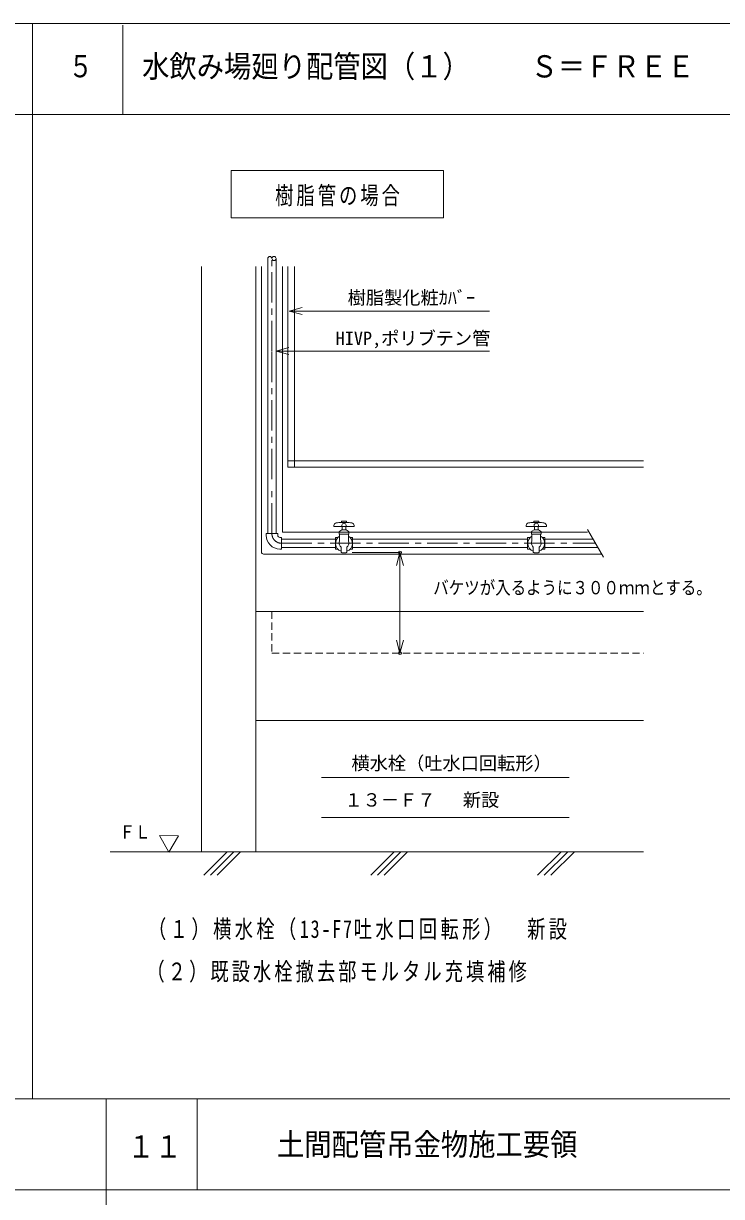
# Model space of a CAD drawing. Units: millimetres on the paper, enlarged 30 times, with parts at other scales. Extents: x -12081 to 11949, y -8439 to 8181.
# Drawn here: x 4919 to 8370, y 2382 to 8181 of the extents above; entities that cross this region are included whole.
import ezdxf
from ezdxf.enums import TextEntityAlignment as Align

# ---------------------------------------------------------------- set-up
doc = ezdxf.new("R2010")
doc.units = ezdxf.units.MM
doc.header["$LTSCALE"] = 30
doc.header["$PDMODE"] = 32
doc.header["$PDSIZE"] = 15
doc.linetypes.add('CHAIN1', pattern=[8, 5, -1, 1, -1])
doc.linetypes.add('DASHED1', pattern=[1.8, 1.2, -0.6])
for name, color, linetype, lineweight in [('2-0', 7, 'Continuous', 9), ('2-3', 3, 'Continuous', 9), ('E-0', 7, 'Continuous', 9), ('F-2', 5, 'Continuous', 9)]:
    doc.layers.add(name, color=color, linetype=linetype, lineweight=lineweight)
doc.layers.add('2-2', color=7, linetype='Continuous')
doc.styles.add('ＭＳ ゴシック', font='')
doc.styles.get('ＭＳ ゴシック').set_extended_font_data('MS Gothic')

msp = doc.modelspace()

# ---------------------------------------------------------------- linework, layer by layer
at = {"layer": '2-0'}
for p, q in [((4962.98, 2865.73), (4962.98, 8180.6)), ((5410.06, 7731.96), (5410.06, 8172.87)), ((5945.06, 7453.08), (5945.06, 7220.25)), ((6995.62, 7453.08), (5945.06, 7453.08)), ((5945.06, 7220.25), (6995.62, 7220.25)), ((6231.97, 6758.67), (6295.72, 6775.76)), ((6231.97, 6758.67), (6295.72, 6741.59)), ((6167.41, 6561.05), (6231.16, 6578.14)), ((6167.41, 6561.05), (6231.16, 6543.97))]:
    msp.add_line(p, q, dxfattribs=at)
at = {"layer": '2-0', "color": 3}
for p, q in [((6094.54, 6979.13), (6094.54, 5571.62)), ((6199.09, 6979.13), (6199.09, 5665.95)), ((6199.09, 5665.95), (7707.15, 5665.95)), ((7777.42, 5557.6), (6105.82, 5557.6))]:
    msp.add_line(p, q, dxfattribs=at)
at = {"layer": '2-0', "color": 4}
for p, q in [((6779.83, 5565.03), (6762.75, 5501.28)), ((6779.83, 5565.03), (6796.91, 5501.28)), ((6779.83, 5068.13), (6762.75, 5131.88)), ((6779.83, 5068.13), (6796.91, 5131.88))]:
    msp.add_line(p, q, dxfattribs=at)
at = {"layer": '2-0'}
msp.add_lwpolyline([(5684.72, 4165.07), (5590.96, 4166.62), (5636.5, 4084.65)], close=True, dxfattribs=at)
at = {"layer": '2-3'}
for p, q in [((6126.22, 7018.73), (6126.22, 6513.53)), ((6167.4, 7018.73), (6167.4, 6513.53)), ((6126.22, 6513.53), (6126.22, 5888.39)), ((6167.4, 6513.53), (6167.4, 5888.39)), ((6126.22, 5888.39), (6126.22, 5658.71)), ((6167.4, 5888.39), (6167.4, 5658.71)), ((6453.02, 5693.33), (6453.28, 5699.26)), ((6453.02, 5693.33), (6494.14, 5693.33)), ((6488.69, 5714.21), (6517.74, 5714.21)), ((6490.51, 5718.75), (6492.77, 5719.8)), ((6490.51, 5718.75), (6490.51, 5714.21)), ((6490.51, 5714.21), (6515.92, 5714.21)), ((6491.9, 5693.33), (6492.34, 5700.22)), ((6494.14, 5693.33), (6494.14, 5678.36)), ((6512.29, 5693.33), (6512.29, 5678.36)), ((6513.65, 5719.8), (6515.92, 5718.75)), ((6514.54, 5693.33), (6514.08, 5700.22)), ((6515.92, 5718.75), (6515.92, 5714.21)), ((6553.41, 5693.33), (6553.15, 5699.26)), ((7403.42, 5693.33), (7403.68, 5699.26)), ((7403.42, 5693.33), (7444.54, 5693.33)), ((7439.09, 5714.21), (7468.14, 5714.21)), ((7440.91, 5718.75), (7443.17, 5719.8)), ((7440.91, 5718.75), (7440.91, 5714.21)), ((7440.91, 5714.21), (7466.32, 5714.21)), ((7442.3, 5693.33), (7442.74, 5700.22)), ((7444.54, 5693.33), (7444.54, 5678.36)), ((7462.69, 5693.33), (7462.69, 5678.36)), ((7464.05, 5719.8), (7466.32, 5718.75)), ((7464.94, 5693.33), (7464.48, 5700.22)), ((7466.32, 5718.75), (7466.32, 5714.21)), ((7503.81, 5693.33), (7503.55, 5699.26)), ((6175.33, 5658.71), (6175.33, 5650.79)), ((6324.22, 5631.78), (6194.33, 5631.78)), ((6460.45, 5631.78), (6324.22, 5631.78)), ((6460.45, 5639.7), (6460.45, 5582.68)), ((6472.71, 5639.7), (6460.45, 5639.7)), ((6479.61, 5668.58), (6479.61, 5657.17)), ((6480.07, 5656.57), (6526.36, 5656.57)), ((6481.43, 5656.57), (6525, 5656.57)), ((6481.43, 5656.57), (6481.43, 5646.81)), ((6481.43, 5646.81), (6481.43, 5631.49)), ((6482.08, 5671.01), (6492.77, 5678.36)), ((6492.77, 5678.36), (6513.65, 5678.36)), ((6494.14, 5678.36), (6512.29, 5678.36)), ((6513.65, 5678.36), (6524.35, 5671)), ((6525, 5656.57), (6525, 5646.81)), ((6525, 5646.81), (6525, 5631.49)), ((6526.81, 5668.58), (6526.81, 5657.17)), ((6545.98, 5639.7), (6533.71, 5639.7)), ((6545.98, 5639.7), (6545.98, 5582.68)), ((6997.42, 5631.78), (6545.98, 5631.78)), ((7410.85, 5631.78), (6997.42, 5631.78)), ((7410.85, 5639.7), (7410.85, 5582.68)), ((7423.12, 5639.7), (7410.85, 5639.7)), ((7430.01, 5668.58), (7430.01, 5657.17)), ((7430.47, 5656.57), (7476.76, 5656.57)), ((7431.83, 5656.57), (7475.4, 5656.57)), ((7431.83, 5656.57), (7431.83, 5646.81)), ((7431.83, 5646.81), (7431.83, 5631.49)), ((7432.48, 5671.01), (7443.17, 5678.36)), ((7443.17, 5678.36), (7464.05, 5678.36)), ((7444.54, 5678.36), (7462.69, 5678.36)), ((7464.05, 5678.36), (7474.75, 5671)), ((7475.4, 5656.57), (7475.4, 5646.81)), ((7475.4, 5646.81), (7475.4, 5631.49)), ((7477.21, 5668.58), (7477.21, 5657.17)), ((7496.38, 5639.7), (7484.11, 5639.7)), ((7496.38, 5639.7), (7496.38, 5582.68)), ((7734.59, 5631.78), (7496.38, 5631.78)), ((6094.73, 5576.74), (6094.73, 5568.82)), ((6186.41, 5582.68), (6194.33, 5582.68)), ((6324.22, 5590.6), (6194.33, 5590.6)), ((6460.45, 5590.6), (6324.22, 5590.6)), ((6472.71, 5582.68), (6460.45, 5582.68)), ((6488.69, 5592.59), (6488.69, 5572.05)), ((6488.69, 5572.05), (6488.69, 5565.81)), ((6517.74, 5592.59), (6517.74, 5565.81)), ((6517.74, 5592.59), (6517.74, 5572.05)), ((6517.74, 5572.05), (6517.74, 5565.81)), ((6545.98, 5582.68), (6533.72, 5582.68)), ((6997.42, 5590.6), (6545.98, 5590.6)), ((7410.85, 5590.6), (6997.42, 5590.6)), ((7423.11, 5582.68), (7410.85, 5582.68)), ((7439.09, 5592.59), (7439.09, 5572.05)), ((7439.09, 5572.05), (7439.09, 5565.81)), ((7468.14, 5592.59), (7468.14, 5565.81)), ((7468.14, 5592.59), (7468.14, 5572.05)), ((7468.14, 5572.05), (7468.14, 5565.81)), ((7496.38, 5582.68), (7484.12, 5582.68)), ((7758.37, 5590.6), (7496.38, 5590.6)), ((6105.82, 5557.73), (6113.74, 5557.73)), ((6489.57, 5565.22), (6489.92, 5565.12)), ((6490.27, 5565.03), (6490.63, 5564.94)), ((6491.12, 5564.85), (6491.6, 5564.77)), ((7439.97, 5565.22), (7440.32, 5565.12)), ((7440.68, 5565.03), (7441.03, 5564.94)), ((7441.52, 5564.85), (7442, 5564.77))]:
    msp.add_line(p, q, dxfattribs=at)
at = {"layer": '2-3', "color": 4, "linetype": 'CHAIN1'}
for p, q in [((6146.82, 6561.05), (6146.82, 7018.73)), ((6146.82, 5927.99), (6146.82, 6561.05)), ((6146.82, 5658.71), (6146.82, 5888.39)), ((6194.33, 5611.19), (7746.48, 5611.19))]:
    msp.add_line(p, q, dxfattribs=at)
at = {"layer": '2-3', "color": 7}
for p, q in [((5798.33, 6979.13), (5798.33, 4086.05)), ((6067.61, 6979.13), (6067.61, 4086.05)), ((6226.01, 6979.13), (6226.01, 5986.85)), ((6257.7, 6979.13), (6257.7, 5986.85)), ((7222.87, 6758.67), (6231.97, 6758.67)), ((6167.41, 6561.05), (7222.87, 6561.05)), ((6226.01, 6018.53), (7983.23, 6018.53)), ((6226.01, 5986.85), (7983.23, 5986.85)), ((7707.15, 5679.3), (7785.8, 5543.08)), ((6067.61, 5274.05), (7983.23, 5274.05)), ((6067.61, 4735.49), (7983.23, 4735.49)), ((6392.27, 4453.36), (7616.84, 4453.36)), ((6392.27, 4255.36), (7616.84, 4255.36)), ((5347.53, 4086.05), (7983.23, 4086.05))]:
    msp.add_line(p, q, dxfattribs=at)
at = {"layer": '2-3', "color": 4}
for p, q in [((6542.85, 5565.03), (6779.83, 5565.03)), ((6779.83, 5565.03), (6779.83, 5068.13)), ((5810.49, 3970.2), (5926.34, 4086.05)), ((5843.49, 3970.2), (5959.34, 4086.05)), ((5876.49, 3970.2), (5992.34, 4086.05)), ((6635.49, 3970.2), (6751.34, 4086.05)), ((6668.49, 3970.2), (6784.34, 4086.05)), ((6701.49, 3970.2), (6817.34, 4086.05)), ((7460.49, 3970.2), (7576.34, 4086.05)), ((7493.49, 3970.2), (7609.34, 4086.05)), ((7526.49, 3970.2), (7642.34, 4086.05))]:
    msp.add_line(p, q, dxfattribs=at)
at = {"layer": '2-3', "color": 7, "linetype": 'DASHED1'}
for p, q in [((6146.82, 5274.05), (6146.82, 5068.13)), ((6146.82, 5068.13), (7983.23, 5068.13))]:
    msp.add_line(p, q, dxfattribs=at)
at = {"layer": '2-3'}
for points in [[(6494.14, 5693.33), (6512.29, 5693.33), (6553.41, 5693.33)], [(7444.54, 5693.33), (7462.69, 5693.33), (7503.81, 5693.33)], [(6175.33, 5658.71), (6118.31, 5658.71), (6118.31, 5650.79)], [(6186.41, 5639.7), (6194.33, 5639.7), (6194.33, 5582.68)], [(6492.08, 5564.7), (6492.68, 5564.62), (6493.28, 5564.55), (6493.88, 5564.48), (6494.57, 5564.42), (6495.26, 5564.36), (6495.95, 5564.31), (6496.72, 5564.26), (6497.48, 5564.22), (6498.24, 5564.18), (6499.06, 5564.15), (6499.88, 5564.12), (6500.69, 5564.1)], [(6505.74, 5564.1), (6506.55, 5564.12), (6507.37, 5564.15), (6508.18, 5564.18), (6508.95, 5564.22), (6509.71, 5564.26), (6510.47, 5564.31), (6511.17, 5564.36), (6511.86, 5564.42), (6512.55, 5564.48), (6513.15, 5564.55), (6513.74, 5564.62), (6514.34, 5564.7), (6514.82, 5564.77)], [(7442.49, 5564.7), (7443.09, 5564.62), (7443.68, 5564.55), (7444.28, 5564.48), (7444.97, 5564.42), (7445.66, 5564.36), (7446.35, 5564.31), (7447.11, 5564.26), (7447.88, 5564.22), (7448.64, 5564.18), (7449.46, 5564.15), (7450.28, 5564.12), (7451.09, 5564.1)], [(7456.14, 5564.1), (7456.95, 5564.12), (7457.76, 5564.15), (7458.58, 5564.18), (7459.35, 5564.22), (7460.11, 5564.26), (7460.87, 5564.31), (7461.57, 5564.36), (7462.26, 5564.42), (7462.95, 5564.48), (7463.54, 5564.55), (7464.14, 5564.62), (7464.74, 5564.7), (7465.22, 5564.77)]]:
    msp.add_lwpolyline(points, dxfattribs=at)
for centre, radius, start, end in [((6136.52, 7018.73), 10.3, 0, 180), ((6157.11, 7018.73), 10.3, 0, 180), ((6157.11, 7018.73), 10.3, 180, 0), ((6466.88, 5698.67), 13.61, 97.15248, 177.52879), ((6503.21, 5409.18), 305.37, 92.72592, 97.15404), ((6503.21, 5699.51), 10.89, 3.74686, 176.25108), ((6503.21, 5675.64), 45.38, 76.70108, 103.30016), ((6503.21, 5409.18), 305.37, 82.84589, 87.27426), ((6539.55, 5698.67), 13.62, 2.48895, 82.8455), ((7417.28, 5698.67), 13.61, 97.15248, 177.52879), ((7453.61, 5409.18), 305.37, 92.72592, 97.15404), ((7453.61, 5699.51), 10.89, 3.74686, 176.25108), ((7453.61, 5675.64), 45.38, 76.70108, 103.30016), ((7453.61, 5409.18), 305.37, 82.84589, 87.27426), ((7489.95, 5698.67), 13.62, 2.48895, 82.8455), ((6186.41, 5650.79), 68.11, 180, 270), ((6186.41, 5650.79), 11.09, 180, 270), ((6503.21, 5611.19), 41.75, 121.44913, 249.64554), ((6487.67, 5662.87), 9.87, 124.4975, 144.69724), ((6487.67, 5662.87), 9.87, 215.30569, 219.63451), ((6390.66, 5631.49), 90.77, 349.77779, 0), ((6503.21, 5611.19), 41.75, 290.35445, 58.55086), ((6518.76, 5662.87), 9.87, 35.30153, 55.50037), ((6615.76, 5631.49), 90.77, 180, 190.22246), ((6518.76, 5662.87), 9.87, 320.36682, 324.69846), ((7453.61, 5611.19), 41.75, 121.44913, 249.64554), ((7438.07, 5662.87), 9.87, 124.4975, 144.69724), ((7438.07, 5662.87), 9.87, 215.30569, 219.63451), ((7341.06, 5631.49), 90.77, 349.77779, 0), ((7453.61, 5611.19), 41.75, 290.35445, 58.55086), ((7469.16, 5662.87), 9.87, 35.30153, 55.50037), ((7566.17, 5631.49), 90.77, 180, 190.22246), ((7469.16, 5662.87), 9.87, 320.36682, 324.69846), ((6105.82, 5568.82), 11.09, 180, 270), ((6503.21, 5611.19), 23.6, 169.77765, 232.01971), ((6503.21, 5611.19), 23.6, 307.98, 10.22147), ((7453.61, 5611.19), 23.6, 169.77765, 232.01971), ((7453.61, 5611.19), 23.6, 307.98, 10.22147), ((6488.86, 5565.8), 0.174, 177.95036, 215.69463), ((6489.76, 5566.44), 1.27, 215.69463, 221.58682), ((6489.18, 5565.93), 0.505, 221.58682, 237.51042), ((6493.46, 5572.65), 8.47, 237.51042, 239.21646), ((6489.54, 5566.08), 0.817, 239.21646, 255.84082), ((6490.77, 5569.5), 4.44, 251.33875, 254.33829), ((6492.61, 5574.86), 10.11, 254.52716, 256.62148), ((6492.73, 5574.23), 9.52, 257.31624, 260.28192), ((6494, 5579.52), 14.94, 260.77098, 262.64969), ((6503.22, 5685.63), 121.56, 268.8076, 269.99637), ((6503.22, 5684.15), 120.07, 269.99637, 271.19974), ((6512.1, 5582.56), 18, 278.69121, 280.25275), ((6512.66, 5579.51), 14.9, 280.25275, 282.14763), ((6513.26, 5576.7), 12.03, 282.14763, 283.91576), ((6511.18, 5585.09), 20.67, 283.91576, 284.93976), ((6512.26, 5581.05), 16.49, 284.93976, 286.2037), ((6514.93, 5571.85), 6.91, 286.2037, 288.13164), ((6516.6, 5566.77), 1.56, 288.13164, 296.81563), ((6516.62, 5566.72), 1.5, 296.81563, 306.4389), ((6516.92, 5566.32), 1, 306.4389, 314.42229), ((6517.24, 5565.99), 0.543, 314.42229, 328.24739), ((6517.52, 5565.8), 0.21, 331.27457, 1.79704), ((7439.26, 5565.8), 0.174, 177.95036, 215.69463), ((7440.15, 5566.44), 1.27, 215.69463, 221.58682), ((7439.58, 5565.93), 0.505, 221.58682, 237.51042), ((7443.86, 5572.65), 8.47, 237.51042, 239.21646), ((7439.94, 5566.08), 0.817, 239.21646, 255.84082), ((7441.17, 5569.5), 4.44, 251.33875, 254.33829), ((7443.01, 5574.86), 10.11, 254.52716, 256.62148), ((7443.13, 5574.23), 9.52, 257.31624, 260.28192), ((7444.4, 5579.52), 14.94, 260.77098, 262.64969), ((7453.62, 5685.63), 121.56, 268.8076, 269.99637), ((7453.62, 5684.15), 120.07, 269.99637, 271.19974), ((7462.5, 5582.56), 18, 278.69121, 280.25275), ((7463.05, 5579.51), 14.9, 280.25275, 282.14763), ((7463.66, 5576.7), 12.03, 282.14763, 283.91576), ((7461.58, 5585.09), 20.67, 283.91576, 284.93976), ((7462.66, 5581.05), 16.49, 284.93976, 286.2037), ((7465.33, 5571.85), 6.91, 286.2037, 288.13164), ((7467, 5566.77), 1.56, 288.13164, 296.81563), ((7467.02, 5566.72), 1.5, 296.81563, 306.4389), ((7467.32, 5566.32), 1, 306.4389, 314.42229), ((7467.64, 5565.99), 0.543, 314.42229, 328.24739), ((7467.92, 5565.8), 0.21, 331.27457, 1.79704)]:
    msp.add_arc(centre, radius, start, end, dxfattribs=at)
at = {"layer": '2-3', "color": 4, "linetype": 'CHAIN1'}
msp.add_arc((6194.33, 5658.71), 47.52, 180, 270, dxfattribs=at)
at = {"layer": '2-3', "color": 4}
for p in [(6779.83, 5565.03), (6779.83, 5068.13)]:
    msp.add_point(p, dxfattribs=at)
at = {"layer": 'E-0'}
msp.add_lwpolyline([(-12080.75, -8439.4), (-12080.75, 8180.6), (11949.25, 8180.6)], dxfattribs=at)
at = {"layer": 'F-2', "color": 7}
for p, q in [((-12080.75, 7730.6), (11949.25, 7730.6)), ((6995.62, 7453.08), (6995.62, 7220.25)), ((-12080.75, 2865.73), (11949.25, 2865.73)), ((-12080.75, 2865.73), (11739.96, 2865.73)), ((5327.08, 2865.73), (5327.08, -2276.21)), ((5777.08, 2415.73), (5777.08, 2865.73)), ((-12080.75, 2415.73), (11949.25, 2415.73))]:
    msp.add_line(p, q, dxfattribs=at)

# ---------------------------------------------------------------- texts
at = {"layer": '2-0', "style": 'ＭＳ ゴシック'}
for s, height, width, p in [('５', 110, 0.8, (5141.46, 7881.26)), ('バケツが入るように３００ｍｍとする。', 65.98, 0.85, (6944.5, 5338.96)), ('ＦＬ', 65.98, 0.85, (5393.28, 4131.65)), ('１１', 110, 0.9, (5432.27, 2541.33))]:
    msp.add_text(s, height=height, dxfattribs=dict(at, width=width)).set_placement(p, align=Align.BOTTOM_LEFT)
msp.add_text('HIVP,ポリブテン管', height=65.98, dxfattribs=at).set_placement((6462.3, 6571.59), align=Align.BOTTOM_LEFT)
at = {"layer": '2-0', "char_height": 87.98, "attachment_point": 7, "style": 'ＭＳ ゴシック'}
for s, insert in [('\\T1.17;\\W0.75;樹脂管の場合', (6162.84, 7276.67)), ('\\T1.19;\\W0.75;（１）横水栓（13-F7吐水口回転形）\u3000新設', (5534.79, 3649.01)), ('\\T1.17;\\W0.75;（２）既設水栓撤去部モルタル充填補修', (5526.91, 3439.13))]:
    msp.add_mtext(s, dxfattribs=dict(at, insert=insert))
at = {"layer": '2-2', "style": 'ＭＳ ゴシック', "width": 0.9}
for s, p in [('\u3000水飲み場廻り配管図（１）', (5369.92, 7880.6)), ('Ｓ＝ＦＲＥＥ\u3000', (7425.5, 7880.59)), ('土間配管吊金物施工要領', (6171.75, 2551.74))]:
    msp.add_text(s, height=110, dxfattribs=at).set_placement(p, align=Align.BOTTOM_LEFT)
at = {"layer": '2-3', "color": 7, "style": 'ＭＳ ゴシック'}
for s, p in [('樹脂製化粧ｶﾊﾞｰ', (6521.35, 6772.23)), ('横水栓（吐水口回転形）', (6540.07, 4470.83)), ('１３－Ｆ７\u3000 新設', (6505.62, 4289.86))]:
    msp.add_text(s, height=65.98, dxfattribs=at).set_placement(p, align=Align.BOTTOM_LEFT)

doc.saveas('drawing.dxf')
